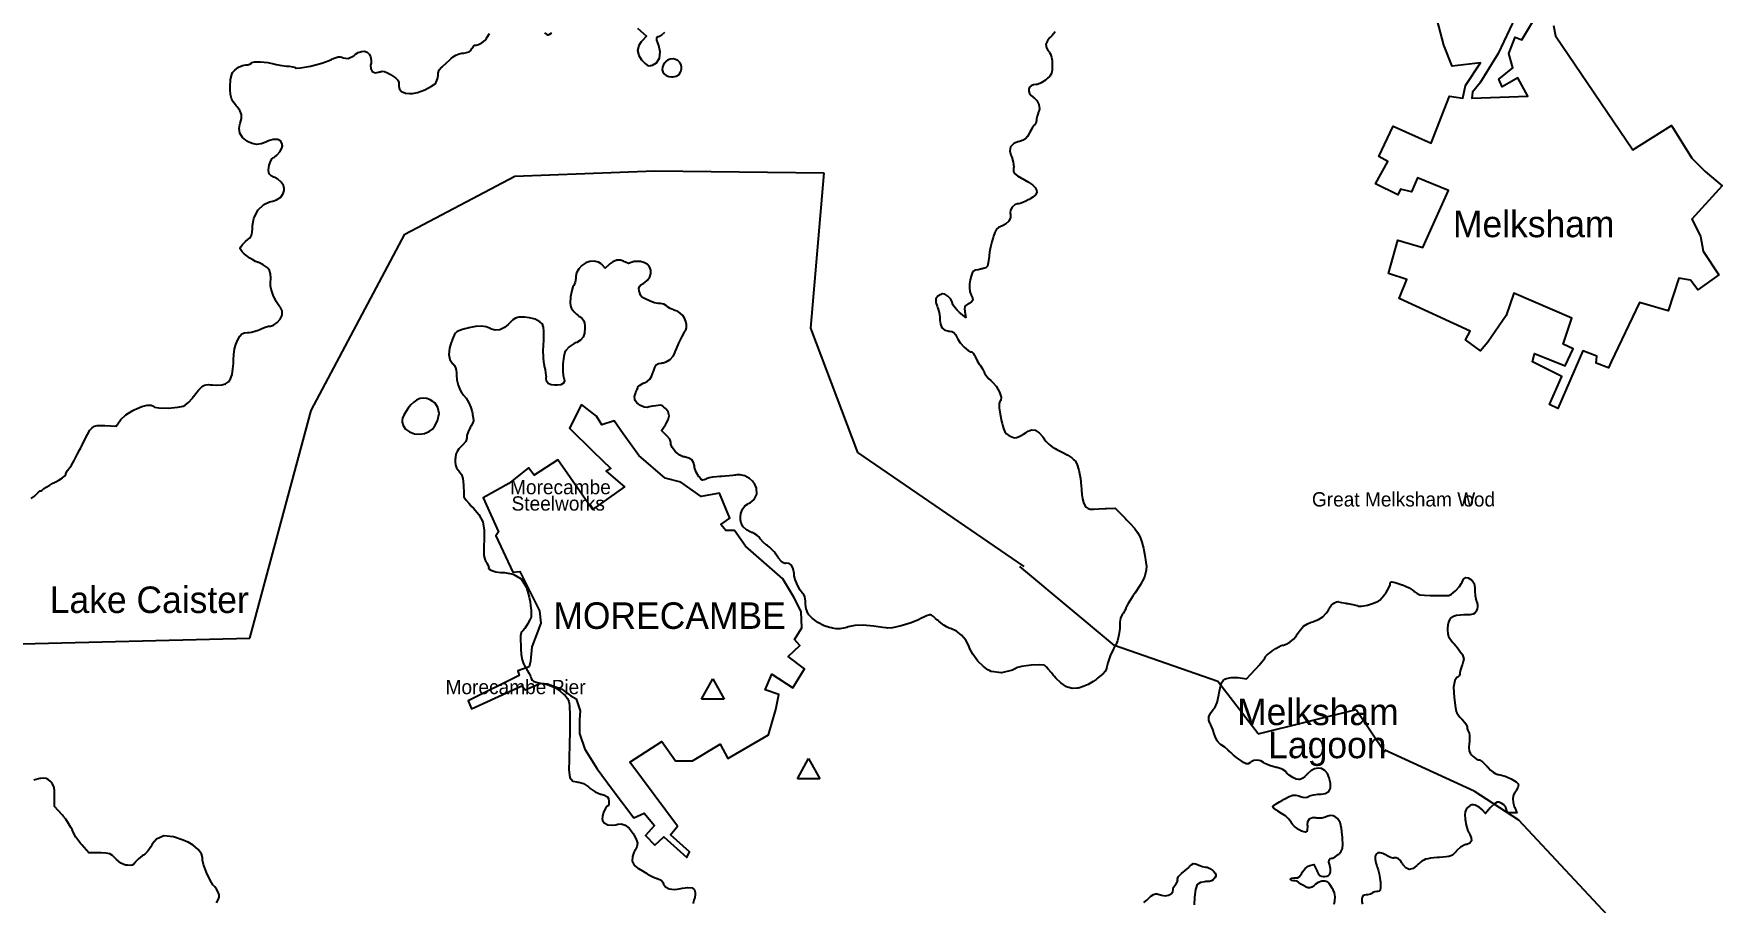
# Model space of a CAD drawing. Extents: x 0 to 24000, y 0 to 24000.
# Drawn here: x 10461 to 14841, y 16069 to 18321 of the extents above; entities that cross this region are included whole.
import ezdxf

# ---------------------------------------------------------------- set-up
doc = ezdxf.new("R2010")
doc.units = 0
for name, color, linetype in [('01B-LandmassTidal', 7, 'Continuous'), ('01C-WaterbodyNonTidal', 7, 'Continuous'), ('03B-BuiltUpGeneral', 7, 'Continuous'), ('06B-FeaturesSummit', 7, 'Continuous'), ('07-BoundaryRegional', 7, 'Continuous'), ('xx-NamesPlacesXXX', 7, 'Continuous'), ('xx-NamesWaterbodyXXXX', 7, 'Continuous')]:
    doc.layers.add(name, color=color, linetype=linetype)

msp = doc.modelspace()

# ---------------------------------------------------------------- linework, layer by layer
at = {"layer": '01B-LandmassTidal'}
for points in [[(10453.7, 17115.6), (10462.4, 17122.3), (10464, 17123.9), (10465.6, 17125.5), (10473.1, 17132.2), (10477.5, 17135.6), (10478.9, 17135.6), (10479.6, 17135.6), (10481.7, 17136.6), (10483.5, 17138.6), (10483.7, 17139.1), (10483.9, 17139.6), (10486.3, 17141.6), (10492.7, 17145.8), (10501.9, 17151), (10510.2, 17155.4), (10513, 17156.8), (10516.2, 17158.3), (10525.5, 17163.5), (10534.8, 17169.5), (10540.8, 17174.8), (10543.3, 17178.2), (10543.6, 17179.5), (10544, 17180.8), (10547.8, 17188.3), (10552.8, 17195.3), (10553.8, 17196.4), (10554.8, 17197.5), (10558.3, 17202.8), (10565.2, 17214.6), (10573.5, 17230), (10580.2, 17243), (10582.4, 17247.3), (10585, 17252.4), (10592.4, 17267.5), (10600.1, 17282.4), (10606.4, 17292.8), (10611.9, 17299.5), (10617.8, 17303.3), (10624.6, 17304.9), (10633.3, 17305.2), (10641.9, 17305), (10644.8, 17304.9), (10674.2, 17303.8), (10684.8, 17318.7), (10686.6, 17321.2), (10699.5, 17333), (10717.8, 17344.3), (10722.4, 17346.5), (10727, 17348.7), (10741, 17354.5), (10754.9, 17358.4), (10765, 17358.3), (10770.8, 17355.8), (10772.2, 17354.3), (10773.8, 17352.7), (10785.4, 17351), (10809, 17350.4), (10834, 17352.6), (10847.8, 17355.2), (10851.4, 17357.1), (10852.9, 17357.9), (10862.5, 17365.5), (10871.9, 17375.5), (10873.3, 17377.5), (10875.3, 17380.2), (10881.4, 17388.4), (10888.1, 17396.8), (10893.6, 17403), (10898.6, 17407.2), (10903.2, 17409.9), (10908.1, 17411.2), (10913.5, 17411.4), (10918.4, 17411), (10920, 17410.8), (10923.9, 17410.4), (10935.6, 17409.7), (10948.2, 17410.4), (10958.1, 17413.3), (10965.7, 17418.6), (10971.2, 17426.7), (10975, 17437.9), (10977.4, 17452.5), (10978.6, 17466.2), (10978.8, 17470.8), (10979, 17475.5), (10979.9, 17489.6), (10981.7, 17503.9), (10984.7, 17515.5), (10988, 17523.8), (10989.4, 17526.5), (10990.7, 17529.1), (10995, 17537.1), (11000.1, 17542.8), (11006.9, 17545.4), (11014.9, 17546.3), (11017.6, 17546.5), (11019.6, 17546.6), (11025.8, 17547.6), (11034.4, 17549.6), (11042.3, 17552.4), (11047.1, 17554.5), (11048.6, 17555.5), (11050.3, 17556.4), (11060.7, 17560.7), (11069.3, 17562.9), (11072.1, 17562.9), (11074.6, 17562.9), (11082.1, 17565.4), (11091.7, 17572.1), (11099.7, 17581.5), (11103.9, 17589.5), (11104.6, 17592.3), (11105.1, 17594.3), (11104.8, 17602.8), (11100.3, 17611.3), (11098.7, 17613.1), (11096.2, 17616.4), (11089.4, 17627.2), (11081.7, 17643.2), (11076.4, 17658.6), (11074.6, 17667.7), (11074.8, 17670.7), (11075.1, 17675), (11075.6, 17687.6), (11074.9, 17699.1), (11072.1, 17707.3), (11068.4, 17712.7), (11067, 17714.2), (11065.7, 17715.5), (11056, 17722.2), (11044.7, 17727.7), (11042.7, 17728.3), (11041, 17728.8), (11036.1, 17730.9), (11028.7, 17734.9), (11021, 17739.7), (11013.5, 17745.2), (11006.8, 17750.8), (11001.4, 17756.1), (10997.8, 17760.8), (10996.4, 17763.5), (10996.4, 17764.4), (10996.4, 17765.6), (10998, 17769.1), (11002.5, 17775.2), (11009.8, 17782.6), (11017, 17789), (11019.6, 17791.1), (11020.7, 17792), (11023.5, 17795.4), (11026, 17800.7), (11027.3, 17807.9), (11027.8, 17815.3), (11027.8, 17817.7), (11027.8, 17823.9), (11031.5, 17842.5), (11041.7, 17863.4), (11057.2, 17878.5), (11071.7, 17885.5), (11076.8, 17886.4), (11080.4, 17887), (11090.7, 17890.7), (11101.2, 17897.6), (11107.8, 17906.7), (11110.1, 17914.9), (11110.1, 17917.7), (11110.1, 17920.2), (11108.1, 17927.6), (11102.5, 17936.6), (11094.1, 17944), (11086.2, 17948.3), (11083.5, 17949.1), (11082.3, 17949.4), (11076.3, 17952.7), (11071.8, 17957.5), (11071.3, 17958.5), (11070.2, 17960.6), (11069.5, 17968.2), (11071.1, 17980.6), (11075.2, 17992.2), (11079.2, 17998.2), (11081.1, 17999.3), (11083.8, 18000.7), (11091, 18006.5), (11099, 18015.3), (11104.1, 18024.7), (11105.6, 18031), (11105.4, 18033), (11105.1, 18035.4), (11101.6, 18042.4), (11093.5, 18047), (11081.5, 18046.8), (11069.9, 18043.3), (11066.2, 18041.6), (11062.5, 18039.9), (11050.9, 18035.7), (11038.8, 18033.9), (11027.2, 18036.3), (11016.9, 18041.2), (11013.7, 18043.1), (11010.5, 18045), (11001.9, 18052.3), (10995, 18063.2), (10993, 18075.7), (10994.8, 18086.2), (10996, 18089.4), (10997.2, 18092.3), (10999.5, 18101.5), (10999.3, 18111.8), (10994.9, 18122.2), (10988.3, 18131.6), (10985.8, 18134.5), (10983.8, 18137), (10977.9, 18144.8), (10973.4, 18153.7), (10971.2, 18164.2), (10970.3, 18175.7), (10970.2, 18179.6), (10970.1, 18184.1), (10971.1, 18202.7), (10974.3, 18216.1), (10975.2, 18218), (10976.5, 18220.5), (10981.9, 18226.9), (10991.4, 18234.3), (11002.4, 18239.3), (11010.8, 18241.1), (11013.7, 18241.1), (11015.6, 18241.1), (11021.4, 18242.4), (11025.5, 18244.9), (11025.8, 18245.4), (11026.7, 18246.8), (11033.6, 18248.2), (11049, 18248.4), (11068, 18246.4), (11082.1, 18243.6), (11086.6, 18242.3), (11089.1, 18241.6), (11103.7, 18238.7), (11115.8, 18237.2), (11119.9, 18237.2), (11123, 18237.2), (11132.5, 18236), (11139.4, 18233.8), (11139.9, 18233.3), (11141.2, 18232), (11152.9, 18232.7), (11178.5, 18237.4), (11208.1, 18245.5), (11227.2, 18252), (11233.2, 18254.8), (11235.5, 18255.9), (11242.6, 18258.9), (11249.9, 18261.1), (11255.4, 18261.6), (11258.6, 18260.9), (11259.5, 18260.3), (11262.3, 18258.9), (11276.2, 18257.4), (11290.5, 18264.1), (11293.6, 18266.6), (11295.6, 18268.3), (11302.5, 18272.6), (11311, 18275.6), (11318.8, 18275.8), (11325.5, 18273.5), (11330.9, 18268.8), (11334.5, 18262), (11336, 18253.2), (11335.6, 18245.2), (11335.1, 18242.7), (11334.6, 18239.8), (11334.7, 18230.7), (11338.3, 18223.1), (11346, 18220.2), (11354.8, 18221.4), (11357.5, 18222.3), (11359.1, 18222.9), (11364.1, 18224), (11370.4, 18223.5), (11377.9, 18220.2), (11385.9, 18215.4), (11388.4, 18213.7), (11391.1, 18212), (11398.8, 18206.7), (11404.7, 18201.1), (11407.4, 18195.3), (11408.1, 18189.7), (11408.1, 18187.8), (11408.1, 18185.4), (11409.7, 18177.9), (11415, 18171.3), (11424.6, 18167.7), (11435.4, 18166.6), (11439, 18166.6), (11443.3, 18166.6), (11456.2, 18169.3), (11475.5, 18176), (11492.7, 18185), (11501.7, 18191.6), (11503.7, 18194.5), (11504.6, 18195.8), (11508.2, 18204.7), (11510, 18213.5), (11510, 18216.4), (11510, 18219.2), (11512.3, 18227.7), (11518.3, 18234.8), (11520.2, 18236), (11521.5, 18237), (11530.7, 18244.8), (11540.4, 18254), (11542.1, 18255.6), (11543.7, 18257.3), (11548.9, 18261.9), (11555.9, 18266.2), (11563.8, 18269.1), (11571, 18270.6), (11573.5, 18270.9), (11575.9, 18271.2), (11583.2, 18272.6), (11589.8, 18274.9), (11594.2, 18278.2), (11596.5, 18281.5), (11597, 18282.7), (11597.6, 18284), (11601.6, 18289.3), (11605.2, 18292.1), (11606.4, 18292.1), (11608.5, 18292.1), (11614.8, 18293.7), (11623.2, 18297.9), (11630.6, 18304), (11634.8, 18309.3), (11635.8, 18311.3), (11636.6, 18312.7), (11642.9, 18322)], [(13111, 18326.5), (13102.8, 18316.5), (13099.7, 18313.6), (13097.1, 18311.3), (13090.4, 18303.4), (13086.5, 18294.2), (13088, 18285), (13092.7, 18276.9), (13094.6, 18274.5), (13095.7, 18273), (13098.7, 18268), (13101.3, 18260.7), (13102.8, 18251.7), (13103.2, 18242.9), (13103.2, 18239.9), (13103.2, 18236.6), (13102.8, 18226.6), (13101, 18218), (13096.4, 18211.3), (13090.1, 18205.4), (13087.9, 18203.5), (13085.6, 18201.4), (13074.1, 18193.7), (13065, 18190.1), (13062, 18190.1), (13060, 18190.1), (13054.1, 18189.2), (13048.1, 18186.6), (13044, 18182.6), (13041.9, 18177.6), (13041.9, 18172.2), (13044, 18166.5), (13048.3, 18161), (13053.2, 18157.1), (13055, 18156.1), (13057.3, 18154.6), (13063.2, 18148.3), (13068.2, 18138), (13069.5, 18126.8), (13068, 18118.8), (13066.7, 18116.5), (13066.1, 18115.3), (13063.7, 18107.8), (13062.4, 18101.1), (13062.4, 18098.8), (13062.4, 18096.8), (13060.8, 18090.6), (13057.7, 18085.3), (13056.9, 18084.7), (13056.2, 18084), (13050.7, 18076.5), (13044.7, 18065.8), (13043.6, 18063.5), (13042.6, 18061.3), (13038.9, 18054.8), (13034, 18049.1), (13027.5, 18045.2), (13020.2, 18042.7), (13017.7, 18042), (13014, 18041), (13003.1, 18036.3), (12995, 18028.2), (12993.2, 18017.3), (12995.8, 18006.5), (12997.3, 18003.2), (12998.2, 18001.1), (13001.5, 17988.3), (13002.9, 17975.5), (13002.8, 17973.4), (13002.6, 17971.2), (13002.6, 17964.5), (13005.2, 17958.5), (13012.6, 17952.7), (13023.4, 17946.7), (13027.1, 17944.8), (13030.7, 17942.8), (13041.2, 17936.6), (13051.8, 17929.2), (13058.8, 17922.3), (13062.5, 17915.9), (13062.6, 17909.7), (13059.3, 17903.7), (13052.8, 17897.6), (13045.4, 17892.8), (13042.8, 17891.4), (13040.8, 17890.2), (13034.5, 17887.1), (13026.6, 17883.6), (13019.9, 17881.3), (13016.5, 17880.5), (13015.4, 17880.5), (13013.1, 17880.5), (13006.4, 17878.1), (12999.1, 17872), (12994.6, 17863.8), (12993.7, 17857), (12994.2, 17855), (12994.8, 17852.6), (12994.3, 17844.9), (12990, 17835.5), (12982.1, 17827.4), (12973.9, 17823), (12971.1, 17822.1), (12969.2, 17821.5), (12963.6, 17818.9), (12958.4, 17814.2), (12954.1, 17806.1), (12950.6, 17796.3), (12949.5, 17793), (12948.6, 17790.2), (12946.3, 17781.5), (12943.2, 17768.2), (12940.6, 17754.6), (12939.2, 17745.5), (12938.9, 17742.5), (12938.5, 17738.6), (12937.1, 17727.2), (12934.8, 17718.8), (12930.3, 17714.6), (12924.1, 17712.5), (12922.1, 17711.9), (12920.1, 17711.4), (12910.6, 17709.2), (12905.1, 17708), (12903.3, 17708), (12902.2, 17708), (12899.1, 17706), (12895.4, 17700.5), (12892.4, 17692.5), (12890.1, 17682.8), (12888.7, 17672.4), (12888.4, 17662.2), (12889.4, 17652.9), (12891, 17647.3), (12891.9, 17645.6), (12893, 17643.4), (12896.2, 17636.3), (12897, 17630.3), (12893.7, 17625.8), (12887.6, 17621.8), (12885.6, 17620.5), (12883.9, 17619.6), (12879.1, 17616.5), (12875.8, 17612.7), (12874.9, 17607.6), (12875.8, 17601.7), (12876.2, 17599.8), (12878.6, 17585.7), (12862.5, 17598.6), (12860.7, 17600), (12856, 17604.7), (12850.4, 17611.2), (12846.3, 17617.5), (12844.4, 17621.5), (12844.1, 17622.9), (12843.6, 17625.5), (12839.8, 17632.7), (12832.5, 17640.8), (12824, 17645.9), (12817.9, 17647), (12816.2, 17646.4), (12813.5, 17645.4), (12805.8, 17641), (12800.6, 17633.7), (12800.7, 17624), (12804.1, 17614.5), (12805.7, 17611.5), (12806.4, 17610), (12809.7, 17598.2), (12811.5, 17586.1), (12811.5, 17582.1), (12811.5, 17578.6), (12812.7, 17568.1), (12816.7, 17558.6), (12823.9, 17552.9), (12832.2, 17550.7), (12835, 17550.4), (12836.9, 17550.2), (12842.4, 17549.1), (12847.7, 17546.4), (12852.1, 17541.1), (12855.6, 17534.6), (12856.6, 17532.3), (12858.1, 17529), (12864.3, 17519.6), (12874.2, 17508.1), (12884.5, 17499.7), (12890.9, 17496.4), (12893.1, 17496.3), (12894.2, 17496.3), (12897.7, 17493.2), (12901.5, 17487.2), (12902.1, 17485.7), (12902.7, 17484.1), (12907.6, 17474.5), (12913.8, 17464.6), (12915, 17463), (12916.3, 17461.4), (12922.2, 17452.2), (12926.4, 17443.7), (12926.8, 17442.6), (12927.2, 17441.4), (12929.1, 17438.2), (12933.3, 17432.7), (12938.7, 17426.7), (12943.3, 17422.4), (12944.8, 17421), (12948.2, 17418), (12957.3, 17407.3), (12966.3, 17392.1), (12970.4, 17378.4), (12969.7, 17370.5), (12968.3, 17368.9), (12967.3, 17367.6), (12965.7, 17362.4), (12965.6, 17351.5), (12968, 17334.6), (12971.7, 17316.2), (12973, 17310.1), (12973.7, 17306.9), (12976.1, 17297.4), (12979.6, 17289.2), (12984.7, 17283.7), (12990.6, 17279.8), (12992.6, 17278.7), (12993.9, 17278), (12997.8, 17276), (13002.2, 17274.3), (13006.3, 17273.6), (13010.5, 17274), (13015.3, 17275.6), (13021, 17278.5), (13028.4, 17283), (13035.4, 17287.4), (13037.7, 17288.9), (13040.4, 17290.6), (13049.1, 17294.2), (13059.1, 17293.6), (13069.2, 17286.6), (13078.2, 17276.2), (13080.9, 17272.4), (13082.3, 17270.2), (13087.5, 17264.1), (13095.2, 17256.4), (13103.1, 17250), (13108.7, 17246.4), (13110.6, 17245.4), (13115.2, 17243.1), (13128.9, 17236.1), (13143.2, 17228.1), (13153.5, 17221.5), (13158.5, 17217.5), (13160, 17216), (13162.1, 17214), (13166.5, 17206), (13171.9, 17189.9), (13175.9, 17168.1), (13178.1, 17147.9), (13178.5, 17141.1), (13178.7, 17137.5), (13179.8, 17126.6), (13181.7, 17114.7), (13184.1, 17105.3), (13187.2, 17098.2), (13191.1, 17093.1), (13195.9, 17089.8), (13201.7, 17088.3), (13206.9, 17088.1), (13208.6, 17088.2), (13210.4, 17088.4), (13224.2, 17089.3), (13240.5, 17090), (13243.5, 17090.1), (13265.9, 17090.5), (13291.8, 17065), (13295.2, 17061.7), (13305.3, 17051.2), (13316, 17039.2), (13324.3, 17027.8), (13330.7, 17016.1), (13335.7, 17003), (13339.8, 16987.5), (13343.4, 16968.5), (13346.2, 16951), (13347, 16945.1), (13347.6, 16941.3), (13347.1, 16929.7), (13342, 16912.3), (13331.1, 16891.3), (13318.3, 16871.5), (13313.7, 16865.1), (13311.7, 16862.3), (13306, 16853.6), (13299.6, 16843.5), (13295.3, 16835.8), (13293.7, 16832.8), (13293.7, 16831.8), (13293.7, 16830.2), (13291.4, 16825.3), (13286.7, 16818), (13285.5, 16816.5), (13284.2, 16814.9), (13279.8, 16805.7), (13278.2, 16795.4), (13278.4, 16793.4), (13278.7, 16789.6), (13278.1, 16778.4), (13275.8, 16762.1), (13271.9, 16747.2), (13268.7, 16738.6), (13267.1, 16736.1), (13265.2, 16733.3), (13260.7, 16724.1), (13253.7, 16707.5), (13247.6, 16690.2), (13244.6, 16679.7), (13243.9, 16676.2), (13243.6, 16674.7), (13239.9, 16666.9), (13234.2, 16660.5), (13232.9, 16659.7), (13231.8, 16658.9), (13225.3, 16654), (13219.6, 16649.4), (13218.8, 16648.7), (13216.7, 16646.6), (13209.1, 16641.2), (13196.5, 16633.9), (13183, 16628), (13173.7, 16625), (13170.6, 16624.4), (13166.7, 16623.7), (13154.4, 16623.5), (13139.7, 16627.7), (13124.9, 16637.9), (13112.4, 16650.2), (13108.7, 16654.6), (13106.6, 16657), (13100.4, 16664.3), (13093, 16672.7), (13087.2, 16679), (13084.6, 16681.6), (13084, 16682), (13082, 16683.6), (13070.7, 16684.7), (13047.9, 16683.7), (13023.5, 16679.9), (13009.6, 16676.4), (13005.6, 16674.2), (12999.8, 16671), (12971.1, 16663.6), (12944.7, 16667.1), (12940.1, 16669.5), (12935.9, 16671.6), (12924.4, 16680), (12909.7, 16694.5), (12897.1, 16711.9), (12889.5, 16726.1), (12887.6, 16731), (12885.8, 16735.5), (12878.9, 16748.2), (12867.8, 16761.8), (12854.2, 16772), (12842, 16777.9), (12837.8, 16779.2), (12835.8, 16779.9), (12830.2, 16782.6), (12821.9, 16787.5), (12813.7, 16793.2), (12808.4, 16797.6), (12806.8, 16799.3), (12805.3, 16800.8), (12800.5, 16805), (12794.5, 16809.8), (12789.4, 16813), (12786.9, 16814.1), (12786, 16814.1), (12785.1, 16814.1), (12782.4, 16813.4), (12776.5, 16811.4), (12769.4, 16808.3), (12763.6, 16805.7), (12761.7, 16804.7), (12755.7, 16801.7), (12736.7, 16793.7), (12711.2, 16785.5), (12688.6, 16780.8), (12676, 16779.7), (12671.9, 16780.4), (12663.8, 16781.8), (12639.1, 16785.2), (12612.2, 16787.2), (12590.6, 16786.4), (12577.4, 16784.1), (12573.2, 16782.8), (12570.3, 16781.8), (12561.5, 16779.4), (12552, 16777.9), (12542.4, 16778.3), (12533.1, 16779.8), (12530.1, 16780.4), (12525.3, 16781.4), (12511.6, 16786), (12494.6, 16794.6), (12480.1, 16805.3), (12471.8, 16814), (12469.7, 16817.3), (12468.6, 16818.8), (12464.5, 16830), (12462.6, 16841.9), (12462.6, 16845.9), (12462.6, 16849.6), (12460.9, 16860.8), (12457.3, 16868.5), (12456.4, 16869.4), (12454.2, 16871.2), (12449, 16878.3), (12441.7, 16891.5), (12435.9, 16905.9), (12433.4, 16915), (12433.2, 16918), (12433, 16921.9), (12431.1, 16933.5), (12426.9, 16943.2), (12420.1, 16947.8), (12412.5, 16948.3), (12410.1, 16947.8), (12409.1, 16947.6), (12405.5, 16948.8), (12399.7, 16953.3), (12393, 16960.9), (12387.4, 16968.7), (12385.8, 16971.3), (12384.8, 16973), (12381.4, 16977.5), (12375.7, 16983.8), (12369.6, 16989.5), (12365.3, 16992.8), (12363.8, 16993.7), (12361.9, 16994.9), (12352.8, 17002.6), (12345.8, 17010.4), (12345, 17011.7), (12344.4, 17013), (12341.7, 17016.3), (12336.4, 17020.9), (12329.9, 17025), (12324.5, 17027.5), (12322.6, 17028.2), (12319.3, 17029.5), (12309.6, 17034.6), (12300.7, 17042.3), (12295.6, 17051.9), (12294.1, 17060.9), (12294.1, 17063.9), (12294.1, 17067.3), (12295.3, 17077.4), (12299.2, 17088.3), (12305.8, 17096.6), (12312.7, 17101.5), (12315.2, 17102.7), (12319.1, 17104.6), (12329.2, 17113.4), (12336.1, 17127.4), (12335.6, 17143), (12330.1, 17155.1), (12327.4, 17158.3), (12325.1, 17161.1), (12317.2, 17168.2), (12305.7, 17174.6), (12293.7, 17177.5), (12284.4, 17177.4), (12281.5, 17176.8), (12279.8, 17176.4), (12274.5, 17175.6), (12264.9, 17174.6), (12254.1, 17173.8), (12245.8, 17173.3), (12243.1, 17173.2), (12240.4, 17173.2), (12232.2, 17172.5), (12221.7, 17171.2), (12212.6, 17169.2), (12207.7, 17167.7), (12206.2, 17167), (12204.7, 17166.1), (12199.8, 17164), (12195.3, 17163.7), (12191.3, 17166.4), (12187.4, 17170.9), (12186.2, 17172.5), (12184.9, 17174), (12179.1, 17184.6), (12175.2, 17196.3), (12174.9, 17198.3), (12174.4, 17201.1), (12172.2, 17209.1), (12167.7, 17216.3), (12160.2, 17220.9), (12151.8, 17223.3), (12149, 17223.8), (12145.8, 17224.4), (12136.5, 17228.5), (12125.1, 17237.4), (12116.9, 17248.4), (12113.7, 17256.7), (12113.7, 17259.5), (12113.7, 17262), (12110.4, 17269.6), (12103.1, 17278.9), (12101.2, 17280.6), (12089, 17292), (12099.2, 17307.3), (12101.3, 17310.3), (12106.7, 17320.1), (12109.2, 17330.8), (12106.7, 17340.4), (12101.4, 17347.7), (12099.2, 17349.7), (12098.3, 17350.5), (12095.5, 17353), (12092.4, 17355.4), (12089.2, 17357), (12085.5, 17357.7), (12080.7, 17357.6), (12074.3, 17356.7), (12065.8, 17355.1), (12057.3, 17353.4), (12054.5, 17352.8), (12052.2, 17352.3), (12044.6, 17353), (12034.3, 17357), (12025.5, 17363.8), (12020.8, 17370), (12020, 17372.4), (12019.6, 17373.5), (12019.3, 17380.6), (12021.6, 17388.5), (12022.4, 17390), (12023, 17391.4), (12025.9, 17398.4), (12027.5, 17402.7), (12027.5, 17404.1), (12027.5, 17405.4), (12032.4, 17409.3), (12042, 17414.8), (12044.3, 17415.9), (12046.5, 17417), (12052.9, 17420.6), (12058.7, 17425.7), (12063.1, 17432.4), (12066.2, 17439.7), (12067.1, 17442.2), (12068.2, 17445.5), (12071.6, 17455.4), (12075.6, 17462.4), (12081.3, 17465.7), (12088.5, 17467.2), (12091, 17467.6), (12093.7, 17468), (12101.7, 17470.8), (12111.4, 17476.8), (12119.2, 17484.8), (12123.1, 17491.5), (12123.9, 17493.9), (12124.5, 17496), (12127.7, 17503.8), (12134.5, 17518.8), (12142.8, 17535.8), (12148.8, 17547.4), (12150.9, 17551.2), (12151.9, 17552.9), (12153.7, 17558.9), (12154.2, 17567.1), (12152.6, 17575.4), (12149.2, 17583.4), (12144.3, 17590.7), (12137.9, 17596.9), (12130.4, 17601.6), (12124.1, 17604), (12121.9, 17604.5), (12120.3, 17604.9), (12111.5, 17608.5), (12104.4, 17613.3), (12103.5, 17614.3), (12102.5, 17615.4), (12095.2, 17619.6), (12086.7, 17621.7), (12083.9, 17621.7), (12080.7, 17621.7), (12071.1, 17623.8), (12059.9, 17627.5), (12058, 17628.4), (12056.3, 17629.3), (12047.1, 17633.6), (12040, 17637), (12039.2, 17637.4), (12038.4, 17637.8), (12034.6, 17643.2), (12031.7, 17651.6), (12031.4, 17653.5), (12031.1, 17655.3), (12030.6, 17660.9), (12031.8, 17666), (12035.7, 17670.1), (12041.3, 17673.6), (12043.2, 17674.7), (12045.7, 17676.2), (12052.6, 17682), (12058.7, 17690.5), (12061.6, 17699.6), (12061.4, 17708.4), (12058.2, 17716.6), (12052.1, 17723.5), (12043.3, 17728.3), (12034.7, 17730.5), (12031.8, 17730.7), (12029.5, 17730.9), (12018.6, 17730.3), (12010.6, 17728.1), (12009.8, 17727.6), (12008.9, 17726.8), (12003.5, 17725.8), (11995.5, 17728.7), (11993.4, 17729.9), (11991, 17731.3), (11983.2, 17733.9), (11973.1, 17734), (11963.1, 17730.2), (11955.3, 17724.7), (11953, 17722.5), (11943.2, 17713.1), (11934.5, 17722.5), (11932.7, 17724.5), (11925.4, 17729), (11914.8, 17731.6), (11903.6, 17730.8), (11892.6, 17727), (11882.5, 17720.5), (11874.3, 17711.8), (11868.8, 17701.2), (11866.7, 17692.2), (11866.7, 17689.1), (11866.7, 17686.3), (11865.2, 17677.5), (11862, 17668.8), (11861.2, 17667.6), (11859.5, 17664.8), (11856.2, 17655.1), (11853.1, 17639), (11852.5, 17622.9), (11853.7, 17613.2), (11855, 17610.4), (11855.5, 17609.1), (11857.9, 17605.6), (11862.6, 17599.9), (11868.3, 17594.2), (11873, 17590.3), (11874.6, 17589.2), (11876.7, 17587.7), (11883, 17582.8), (11887.7, 17577.2), (11889.8, 17570.8), (11890.2, 17564), (11890.2, 17561.8), (11890.2, 17557.6), (11889.4, 17545.1), (11886, 17534.1), (11878.7, 17526.3), (11869.2, 17520.9), (11865.9, 17519.4), (11862.8, 17517.9), (11849.9, 17509.6), (11841.4, 17500.2), (11840.5, 17498.2), (11838.8, 17495.1), (11836.1, 17484.4), (11833.5, 17465.2), (11832.9, 17445.9), (11833.8, 17434.9), (11835, 17431.6), (11835.8, 17429.1), (11837.3, 17421.4), (11835.2, 17414.8), (11828.2, 17411.2), (11818.9, 17410), (11815.8, 17410), (11812.5, 17410), (11803, 17411), (11795, 17414.3), (11790.9, 17420.3), (11790.1, 17427.3), (11790.3, 17429.6), (11790.4, 17430.9), (11790.2, 17434.8), (11789.3, 17442), (11787.8, 17450.2), (11786.5, 17456.2), (11786, 17458.2), (11785.2, 17460.9), (11783.8, 17469.2), (11782.7, 17482.5), (11782.5, 17498.6), (11783, 17512.7), (11783.2, 17517.4), (11783.5, 17522.1), (11784, 17536), (11783.8, 17550), (11782.8, 17560.1), (11781.6, 17565), (11780.9, 17566.4), (11779.5, 17568.8), (11773.5, 17574.5), (11761.8, 17580.8), (11746.8, 17585), (11733.9, 17586.4), (11729.5, 17586.4), (11726.8, 17586.4), (11718.6, 17586), (11710.6, 17583.9), (11703.4, 17579.1), (11696.7, 17572.9), (11694.6, 17570.8), (11691.7, 17567.7), (11681.8, 17559.6), (11669.5, 17553.5), (11657.4, 17552.6), (11648, 17555.2), (11645.2, 17556.6), (11642.7, 17558), (11634.2, 17560.9), (11621.6, 17562.7), (11607, 17561.8), (11593.9, 17559.6), (11589.6, 17558.6), (11586.8, 17557.9), (11578.6, 17555.9), (11570, 17553.5), (11563.4, 17551), (11558.5, 17548), (11554.6, 17544.4), (11551.5, 17539.6), (11548.7, 17533.5), (11546.4, 17527.6), (11545.7, 17525.7), (11543.8, 17520.8), (11539.4, 17505.6), (11537.6, 17489.4), (11540.2, 17476.7), (11545.1, 17468.6), (11547.2, 17466.5), (11548.5, 17465.2), (11551.9, 17461), (11554.9, 17455.3), (11556.6, 17448.6), (11557, 17442.3), (11557, 17440.2), (11557, 17436.2), (11558.1, 17424.2), (11561.3, 17409.8), (11566.4, 17397.2), (11571.5, 17389.2), (11573.5, 17386.9), (11575.8, 17384.3), (11582.4, 17375.8), (11589.1, 17364.5), (11594.3, 17351.8), (11597.6, 17340.5), (11598.6, 17336.7), (11599.2, 17333.8), (11600.9, 17324.9), (11601.2, 17317), (11599, 17310.3), (11595.3, 17304.2), (11593.9, 17302.2), (11592.6, 17300.3), (11587.2, 17288.7), (11584.5, 17279.1), (11584.5, 17276), (11584.5, 17272.9), (11581.4, 17263.8), (11573, 17253.9), (11570.4, 17251.6), (11568.5, 17250.1), (11563.3, 17244.8), (11558.6, 17238.3), (11555.9, 17230.7), (11554.5, 17223.5), (11554.3, 17221.1), (11554, 17218.5), (11553.5, 17210.7), (11554.4, 17202.9), (11557.5, 17195.9), (11561.8, 17189.7), (11563.3, 17187.8), (11565.1, 17185.5), (11569.9, 17178.3), (11573.5, 17168.1), (11575.3, 17151.1), (11576.3, 17128.6), (11576.6, 17121.1), (11576.6, 17120.2), (11578.2, 17117.6), (11582.5, 17111.6), (11588.9, 17104), (11594.6, 17097.7), (11596.6, 17095.6), (11601.4, 17090.7), (11615, 17074.8), (11625.3, 17055.9), (11629.4, 17034), (11629.3, 17011.4), (11628.8, 17003.9), (11628.5, 16998.4), (11627.8, 16981.7), (11628.2, 16967.8), (11630.5, 16958.5), (11633.8, 16951.9), (11635, 16949.8), (11635.9, 16948.5), (11638.3, 16944.3), (11640.4, 16939.8), (11641.2, 16936.8), (11640.7, 16935.7), (11640.5, 16935.7), (11640.5, 16935.7), (11641.2, 16933.8), (11645.8, 16930.6), (11647.2, 16929.8), (11648.6, 16929), (11659.3, 16925.8), (11672.2, 16924), (11674.6, 16923.9), (11682, 16923.8), (11704.2, 16920), (11725, 16907.7), (11739, 16885.5), (11746.2, 16860.4), (11747.5, 16851.8), (11748.1, 16848.6), (11749.4, 16838.8), (11750.8, 16826.8), (11751.4, 16817.1), (11751.3, 16812.3), (11751.1, 16811), (11750.7, 16808.6), (11747.9, 16801.5), (11741.8, 16789.8), (11734.5, 16778.8), (11729.5, 16772.7), (11727.6, 16771), (11726.7, 16770.3), (11725, 16767.2), (11723.5, 16760.1), (11723.3, 16748.4), (11723.8, 16735.1), (11724, 16730.6), (11724.3, 16725.8), (11725.4, 16711.4), (11727.6, 16697.9), (11731.2, 16687.4), (11735.4, 16679.5), (11737, 16676.9), (11738.1, 16675.1), (11741.6, 16669.4), (11745.8, 16661.9), (11748.9, 16655.4), (11750.4, 16651.8), (11750.7, 16650.7), (11751.1, 16649.3), (11753.2, 16645.1), (11758, 16641.4), (11767.1, 16638.7), (11778.6, 16636.4), (11782.5, 16635.8), (11786.3, 16635.1), (11797.8, 16631.8), (11812.3, 16625.4), (11825.9, 16616.6), (11835.3, 16608.6), (11838.1, 16605.6), (11839.1, 16604.5), (11842.2, 16601.3), (11845.2, 16597.6), (11847.4, 16593.9), (11849, 16589.8), (11850, 16584.8), (11850.6, 16578.4), (11850.8, 16570), (11851, 16562), (11851, 16559.3), (11851, 16555.8), (11851.1, 16545.2), (11851.2, 16531.7), (11851.4, 16520.2), (11851.4, 16514.2), (11851.4, 16512.3), (11851.4, 16510), (11851.3, 16502.9), (11850.9, 16487.5), (11850.3, 16468.2), (11849.7, 16452.5), (11849.5, 16447.2), (11849.2, 16438.4), (11849, 16412), (11851.6, 16392.1), (11858.8, 16383.1), (11868.9, 16380.7), (11872.2, 16380.5), (11874.6, 16380.3), (11886.9, 16376.5), (11899.6, 16368.1), (11902.4, 16365.7), (11904.2, 16364.2), (11909.7, 16360.2), (11917.5, 16355.2), (11924.8, 16351.4), (11929.4, 16349.6), (11931, 16349.2), (11932.7, 16348.9), (11941.1, 16346.4), (11947.6, 16343.4), (11948.3, 16342.9), (11949.4, 16342), (11951.5, 16337.6), (11952.8, 16330.1), (11952.2, 16322.9), (11950.5, 16318.9), (11949.4, 16318.2), (11947.7, 16317.2), (11943.8, 16312.1), (11938.9, 16302.2), (11935.8, 16291.3), (11935.2, 16284.6), (11935.7, 16282.5), (11936.3, 16280.5), (11940.8, 16274.9), (11949.9, 16270), (11961.4, 16268.5), (11970.6, 16269.7), (11973.3, 16270.8), (11975.9, 16271.7), (11984.4, 16272.5), (11995, 16269.1), (12005.3, 16260.6), (12013.4, 16250.5), (12015.7, 16246.9), (12017.8, 16243.5), (12023.5, 16232.8), (12026.6, 16222.3), (12025.1, 16212.7), (12020.9, 16203.8), (12019.2, 16201), (12017.4, 16197.9), (12013.8, 16187.8), (12013.5, 16175.6), (12018.2, 16165.3), (12025.1, 16158.9), (12027.9, 16157.5), (12029.3, 16156.6), (12039.7, 16150.4), (12051, 16143.5), (12052.9, 16142.2), (12054.9, 16140.8), (12066.3, 16134.5), (12077.2, 16130.3), (12078.8, 16130), (12080.6, 16129.6), (12088.3, 16125.7), (12093.3, 16120), (12093.7, 16118.7), (12094.7, 16116.1), (12099.8, 16109.2), (12109.4, 16103.7), (12122.5, 16102), (12135.1, 16103.3), (12139.2, 16104.2), (12143.6, 16105.1), (12157.1, 16107.1), (12168.5, 16106.3), (12174.6, 16101.3), (12176.4, 16094), (12176.4, 16091.6), (12176.4, 16089), (12175.4, 16081.1), (12173.4, 16074.4), (12172.9, 16073.6), (12171.9, 16072), (12171.2, 16065.7)], [(11785.9, 18323.4), (11791.5, 18319.8), (11794.5, 18318.6), (11795.4, 18318.7), (11797.8, 18319.2), (11804.4, 18323.6)], [(12027.1, 18336), (12050.2, 18315.2), (12038.8, 18303.4), (12036.2, 18300.8), (12030.1, 18291.1), (12027.3, 18278.2), (12030.7, 18264.8), (12037.3, 18254.1), (12040, 18250.9), (12041.5, 18249.1), (12046.5, 18243.9), (12051.8, 18239.9), (12056.8, 18238.5), (12061, 18238.8), (12062.3, 18239.2), (12066, 18240), (12076.1, 18245.8), (12083.9, 18257.9), (12085.3, 18274.6), (12082.2, 18290.5), (12080.4, 18295.6), (12079.6, 18297.8), (12077.5, 18304.5), (12076.7, 18309.7), (12078, 18312.6), (12080.6, 18314.1), (12081.6, 18314.4), (12083.7, 18315.2), (12089.8, 18318.8), (12098.2, 18325.8)], [(10934.5, 16067.2), (10939.1, 16074.7), (10941.3, 16081.6), (10941.3, 16088.4), (10939.1, 16095.2), (10934.7, 16102.6), (10929.9, 16108.8), (10928.2, 16110.8), (10925.2, 16114.3), (10918.1, 16126.1), (10908.5, 16146.2), (10901.2, 16166.3), (10898.4, 16177.9), (10898.4, 16181.8), (10898.4, 16184.9), (10895.6, 16194.1), (10887.2, 16205.9), (10873.9, 16216.9), (10860.7, 16224.5), (10856.1, 16226.5), (10848, 16230.1), (10822.8, 16238.7), (10797.7, 16240.8), (10779, 16232.7), (10767.7, 16219.1), (10765.1, 16214), (10764.2, 16212.2), (10760.8, 16207.2), (10755.4, 16200.6), (10749.4, 16194.7), (10745.1, 16191.3), (10743.6, 16190.4), (10741.8, 16189.4), (10732.4, 16181.8), (10724.8, 16173.8), (10724, 16172.4), (10723.1, 16171.1), (10720, 16167.2), (10715.8, 16164.6), (10710.2, 16163.9), (10703.7, 16164.6), (10701.6, 16164.9), (10698.7, 16165.4), (10686.2, 16170.3), (10674.9, 16179.5), (10672.6, 16182.2), (10670.7, 16184.3), (10664.8, 16190.4), (10657.8, 16194.7), (10647.8, 16196.4), (10635.5, 16196.7), (10631.4, 16196.7), (10603.2, 16196.7), (10584.8, 16217.8), (10582.8, 16220.2), (10577.1, 16227.4), (10570, 16237.7), (10564.3, 16247.3), (10561.5, 16253.1), (10560.9, 16255.1), (10560.1, 16257.2), (10557.1, 16263.1), (10551, 16273.1), (10543.4, 16284), (10537.2, 16291.8), (10535, 16294.3), (10514.2, 16317.4), (10514.2, 16344.5), (10514.2, 16348.2), (10513.9, 16359.1), (10512.5, 16368.7), (10509.4, 16375.5), (10505.5, 16380.3), (10504, 16381.7), (10502.7, 16383.1), (10498.2, 16386.9), (10492.7, 16389.6), (10486, 16390.4), (10478.9, 16389.9), (10476.6, 16389.6), (10472.5, 16389.1), (10460.4, 16385.8)]]:
    msp.add_lwpolyline(points, dxfattribs=at)
for points in [[(12098.8, 18247.8), (12097.4, 18246.3), (12094, 18241.2), (12091.4, 18234.6), (12091.1, 18228.2), (12092.7, 18222.3), (12096.2, 18217.2), (12101.5, 18213.3), (12108.4, 18210.7), (12114.7, 18209.8), (12116.8, 18209.8), (12119.4, 18209.8), (12126.9, 18211.4), (12134.6, 18216), (12139.4, 18223.3), (12141.2, 18230.5), (12141.2, 18232.9), (12141.2, 18234.8), (12140, 18240.6), (12136.7, 18247), (12131.9, 18251.9), (12125.9, 18255), (12119.1, 18256.4), (12112, 18255.7), (12105.1, 18252.9), (12100.2, 18249.3)], [(11460.6, 17374.4), (11458.8, 17373.8), (11453.9, 17371.2), (11446.6, 17365.7), (11439.2, 17358.5), (11432.1, 17350.2), (11425.7, 17341.2), (11420.6, 17332.4), (11417.2, 17324.1), (11415.9, 17318.9), (11415.9, 17317.1), (11415.9, 17314.2), (11418.5, 17305.3), (11425.3, 17295.7), (11435.5, 17288.5), (11447.9, 17284.1), (11461.2, 17282.5), (11474.6, 17284.2), (11486.8, 17289.4), (11494.7, 17295.7), (11496.7, 17298.3), (11500, 17302.7), (11507.8, 17317.7), (11511.9, 17336.1), (11508.8, 17352.4), (11501.7, 17362.9), (11498.6, 17365.3), (11496.3, 17367.2), (11489, 17372), (11480, 17375.6), (11470.9, 17376.3), (11463.1, 17375.1)]]:
    msp.add_lwpolyline(points, close=True, dxfattribs=at)
at = {"layer": '01C-WaterbodyNonTidal'}
for points in [[(13834.1, 16063.7), (13836.6, 16072.8), (13837, 16082.8), (13835, 16093.2), (13831.9, 16101), (13830.4, 16103.4), (13829.1, 16105.5), (13822.8, 16114.7), (13818, 16120.6), (13817.5, 16121), (13816, 16122.1), (13810.4, 16123.9), (13802.1, 16123.5), (13793.2, 16120.2), (13786.2, 16115.8), (13784.1, 16114), (13782.3, 16112.5), (13776.9, 16108.3), (13771.6, 16106), (13766.2, 16106.6), (13760.2, 16109.1), (13758.3, 16110.1), (13756.4, 16111), (13748.1, 16115.7), (13742.9, 16119.8), (13742.6, 16120.2), (13742.3, 16120.8), (13738.1, 16123.1), (13732.3, 16124.2), (13730.4, 16124.2), (13728.8, 16124.2), (13723.8, 16125.4), (13721, 16127.4), (13721, 16128.1), (13721, 16128.8), (13724.6, 16130.9), (13730.7, 16132), (13732.8, 16132), (13734.3, 16132), (13739, 16132.5), (13743.6, 16134.6), (13747.4, 16138.8), (13750.4, 16144), (13751.2, 16145.7), (13752.2, 16147.8), (13758.9, 16156.6), (13767.4, 16162.7), (13769.2, 16163.4), (13770.9, 16163.9), (13777.9, 16165.8), (13781.7, 16166.6), (13781.8, 16166.5), (13781.9, 16166.3), (13784.2, 16161.3), (13788.3, 16152.8), (13789.2, 16150.8), (13790.1, 16148.9), (13793.2, 16143), (13797, 16138.5), (13801.8, 16136.4), (13807.1, 16135.9), (13808.8, 16135.9), (13810.5, 16135.9), (13815.5, 16136.4), (13819.9, 16137.9), (13822.7, 16140.8), (13824.2, 16144.2), (13824.5, 16145.3), (13824.8, 16146.7), (13824.9, 16155.3), (13823.5, 16164), (13822.9, 16165.3), (13822.2, 16167.2), (13820.9, 16173.1), (13821.2, 16178.6), (13824, 16181.9), (13827.9, 16183), (13829.2, 16183), (13831.1, 16183), (13836.8, 16186.3), (13844.9, 16192.5), (13846.5, 16193.9), (13848.1, 16195.6), (13852.6, 16201.1), (13855.7, 16208.3), (13856.6, 16219.3), (13856.1, 16233.2), (13855.9, 16237.9), (13855.6, 16243.5), (13853.8, 16260.2), (13849.7, 16276), (13843.1, 16286.4), (13836.1, 16291.4), (13833.5, 16292.3), (13832.2, 16292.9), (13824.3, 16293.5), (13815.7, 16291), (13813.9, 16290), (13812.2, 16289.1), (13802.4, 16286.7), (13791.8, 16286.9), (13789.6, 16287.3), (13786.8, 16287.8), (13778, 16287.8), (13769.9, 16284.5), (13765.6, 16277.6), (13764.7, 16269.5), (13764.9, 16266.9), (13765, 16265.1), (13764.7, 16257), (13763.7, 16251.9), (13763.4, 16251.6), (13762.9, 16251.1), (13760.3, 16250.5), (13755.7, 16251.2), (13750, 16253.3), (13743.8, 16256.5), (13737.5, 16260.6), (13731.6, 16265.2), (13726.8, 16270), (13724.1, 16273.5), (13723.4, 16274.7), (13722.5, 16276.4), (13716.1, 16285.1), (13709, 16291.9), (13707.7, 16292.7), (13706.5, 16293.5), (13697.8, 16299.2), (13688.2, 16305.4), (13686.5, 16306.5), (13684.8, 16307.6), (13677.9, 16313.1), (13675, 16317.3), (13675.2, 16317.8), (13675.4, 16318.3), (13677.8, 16320.3), (13683.7, 16324.4), (13692.3, 16329.5), (13700, 16333.7), (13702.6, 16335.1), (13706.4, 16337), (13717.8, 16342.7), (13727.6, 16346.3), (13735.4, 16346.4), (13742.6, 16344.5), (13744.9, 16343.7), (13747, 16343), (13753.4, 16341.1), (13759.4, 16340.2), (13764.4, 16341.1), (13768.1, 16342.9), (13769.2, 16343.7), (13770.4, 16344.4), (13780.8, 16347.5), (13792.7, 16349.2), (13796.7, 16349.2), (13800.3, 16349.3), (13811.2, 16351.2), (13820.5, 16356.2), (13824.9, 16364.9), (13825.3, 16374.4), (13824.9, 16377.4), (13824.5, 16381), (13821.8, 16391.4), (13816.8, 16402.5), (13810, 16410.6), (13802, 16415.4), (13793, 16417), (13783.3, 16415.1), (13773.5, 16409.7), (13765.9, 16403.1), (13763.8, 16400.6), (13762.5, 16399.2), (13758.5, 16395.3), (13753.1, 16390.9), (13748.3, 16387.9), (13745.4, 16386.8), (13744.5, 16386.8), (13742.5, 16386.8), (13736.2, 16388.4), (13726.9, 16392.6), (13717.9, 16398.8), (13712, 16404), (13710.4, 16406), (13709.3, 16407.5), (13699.9, 16413.7), (13686.8, 16418), (13683.8, 16418.6), (13681.6, 16419), (13675.2, 16420.6), (13666.8, 16423.4), (13659.2, 16426.7), (13654.9, 16429), (13653.6, 16429.9), (13651.4, 16431.5), (13644.2, 16435.3), (13635.2, 16437.4), (13626.3, 16436.1), (13619.3, 16432.9), (13617.2, 16431.5), (13615.7, 16430.6), (13611.3, 16428.1), (13606.2, 16427.8), (13599.6, 16431), (13591.9, 16436.3), (13589.3, 16438.2), (13587.3, 16439.7), (13581.4, 16444.2), (13573.4, 16450.7), (13566.2, 16456.8), (13562.1, 16460.5), (13560.7, 16461.7), (13559.3, 16463.1), (13550.4, 16470.7), (13541.4, 16477.3), (13539.9, 16478.2), (13538.1, 16479.3), (13530.8, 16487.4), (13525.7, 16498.4), (13525, 16500.9), (13524.3, 16503.2), (13519.6, 16516.6), (13514.2, 16529.2), (13513.3, 16531.1), (13512, 16533.4), (13509, 16540.9), (13508.9, 16549.5), (13513.4, 16559), (13520.5, 16568.4), (13523, 16571.5), (13524.4, 16573.2), (13530.6, 16587), (13535.6, 16606.9), (13536.4, 16611.9), (13537, 16615.9), (13539.3, 16628.1), (13542.3, 16638), (13546.4, 16643.8), (13551.2, 16647.1), (13552.9, 16647.9), (13555.1, 16649), (13567, 16651.9), (13581.9, 16651.8), (13585.8, 16651.5), (13606.9, 16648.7), (13630.5, 16673.4), (13632.8, 16675.9), (13639.6, 16683.5), (13647.2, 16692.4), (13652.5, 16699.3), (13654.4, 16702.2), (13654.4, 16703.2), (13654.4, 16703.9), (13656.1, 16706), (13660.6, 16710.5), (13667.2, 16715.7), (13674.9, 16721.4), (13683, 16726.8), (13690.6, 16731.4), (13696.9, 16734.6), (13700, 16735.7), (13701, 16735.7), (13703.2, 16735.7), (13709.7, 16737.9), (13719.5, 16743.4), (13728.9, 16751.3), (13734.7, 16758), (13736.3, 16760.4), (13738.5, 16764.1), (13745.8, 16774.8), (13755, 16784.5), (13765.4, 16791.2), (13775.2, 16795.4), (13778.7, 16796.5), (13782.4, 16797.7), (13793.4, 16802.3), (13804.8, 16809.4), (13813.7, 16818.3), (13819.4, 16826.8), (13821, 16829.8), (13822.1, 16832), (13826.6, 16838.1), (13833.4, 16844.6), (13840.3, 16848.4), (13844.7, 16848.8), (13845.7, 16848.3), (13846.1, 16848), (13853.1, 16846.1), (13864.6, 16844.2), (13867.3, 16843.9), (13869.8, 16843.5), (13882.9, 16841.1), (13893.4, 16838.6), (13894.7, 16838.1), (13897.1, 16837.1), (13905.5, 16837), (13920.6, 16839.4), (13936.5, 16844.1), (13946.8, 16848.6), (13950, 16850.6), (13952.6, 16852.3), (13959.4, 16859.3), (13969.1, 16871.8), (13976.7, 16884.7), (13979.8, 16892.1), (13979.8, 16894.5), (13979.8, 16895.6), (13980.5, 16898.7), (13984.2, 16899.8), (13993.1, 16897.9), (14005.5, 16893.9), (14009.6, 16892.5), (14012, 16891.7), (14019.2, 16888.7), (14028.7, 16884), (14037, 16879), (14041.5, 16875.8), (14042.9, 16874.5), (14044.4, 16873.1), (14049.4, 16869.2), (14057, 16866.2), (14068.8, 16865), (14083.2, 16864.7), (14088, 16864.7), (14091.5, 16864.6), (14102.1, 16864.6), (14114.6, 16864.6), (14124.2, 16864.7), (14128.2, 16864.7), (14129.5, 16864.7), (14131.8, 16864.8), (14138.6, 16868.2), (14149.4, 16876.7), (14159.5, 16887.8), (14165.2, 16896.2), (14166.4, 16899.2), (14167.3, 16901.4), (14171, 16907.6), (14176, 16911.2), (14182.3, 16910.2), (14188.7, 16906.3), (14190.7, 16904.7), (14192.3, 16903.3), (14197.3, 16895.2), (14199.3, 16884.4), (14199.3, 16880.8), (14199.3, 16876.7), (14200.6, 16864.5), (14203.3, 16851.1), (14204, 16849), (14204.6, 16847.1), (14205.9, 16841.1), (14206.4, 16834.9), (14205.5, 16829.5), (14203.9, 16825.3), (14203.2, 16823.9), (14202.5, 16822.5), (14199.7, 16818.6), (14194.8, 16815.7), (14186.8, 16814.4), (14177.1, 16814.1), (14173.8, 16814.1), (14170.8, 16814.1), (14162, 16813.7), (14152.2, 16812.4), (14144.4, 16809.9), (14138.3, 16806.4), (14133.9, 16801.5), (14130.9, 16795.1), (14129.3, 16787.3), (14128.7, 16780.1), (14128.7, 16777.7), (14128.7, 16774.8), (14129.2, 16766.2), (14131.3, 16757.9), (14136, 16750.1), (14142.3, 16742.8), (14144.4, 16740.4), (14146.1, 16738.7), (14151, 16733.1), (14157.3, 16725.3), (14162.6, 16717.8), (14165.6, 16713.4), (14166.4, 16711.8), (14167.2, 16710.1), (14169.5, 16704.9), (14170.5, 16699.3), (14169.5, 16693.1), (14167.2, 16686.5), (14166.4, 16684.4), (14165.5, 16682.2), (14161.9, 16671.2), (14160.1, 16664), (14160.1, 16661.6), (14160.1, 16660.2), (14158.5, 16655.9), (14155.4, 16652.5), (14154.6, 16652.2), (14152.3, 16651.3), (14147.3, 16643.9), (14144.3, 16626.6), (14145.4, 16600.1), (14149.1, 16573.3), (14150.7, 16564.4), (14150.9, 16563.3), (14152.4, 16560.1), (14155.8, 16554.7), (14160.6, 16548.9), (14164.6, 16544.6), (14166, 16543.2), (14167.9, 16541.4), (14175.8, 16531.4), (14179.7, 16523.8), (14179.7, 16521.3), (14179.7, 16519.6), (14180.9, 16514.5), (14183.1, 16510.6), (14183.6, 16510.3), (14184.2, 16510), (14185.1, 16507.6), (14185.9, 16502), (14185.9, 16493.9), (14185.4, 16486.2), (14185.2, 16483.7), (14184.9, 16480.3), (14184.2, 16470.2), (14184.9, 16461.5), (14187.7, 16455.2), (14191.9, 16450.3), (14193.4, 16448.8), (14194.8, 16447.2), (14202.6, 16440.9), (14208.3, 16437.8), (14210.3, 16437.8), (14211.3, 16437.8), (14214.2, 16436.4), (14219.6, 16432.6), (14225.7, 16427.1), (14230.4, 16422), (14231.8, 16420.1), (14233.7, 16417.9), (14239.7, 16411.7), (14246.7, 16405.9), (14253.6, 16402.2), (14259.3, 16400.5), (14261.2, 16400.2), (14265.4, 16399.5), (14277.8, 16395.7), (14293.9, 16388.8), (14306.5, 16381), (14311.8, 16375.9), (14312.2, 16373.9), (14312.4, 16373), (14310.8, 16366.2), (14306.6, 16358.4), (14305.5, 16357), (14303.9, 16354.9), (14299.9, 16347.8), (14297.7, 16338), (14298.7, 16327.1), (14301.5, 16317.4), (14302.8, 16314.3), (14308.7, 16300.6), (14294.9, 16300.6), (14292.4, 16300.6), (14284.6, 16302), (14281.6, 16305.9), (14281.6, 16307.2), (14281.6, 16309), (14279.6, 16314.5), (14274.5, 16321.2), (14267.4, 16326.1), (14261.6, 16328), (14259.7, 16328), (14257.3, 16328), (14250.2, 16324.2), (14240.8, 16315.8), (14238.9, 16313.5), (14226.8, 16298.6), (14220.1, 16307.2), (14219.1, 16308.4), (14211.8, 16314.5), (14203.5, 16319.3), (14202.1, 16319.8), (14200.6, 16320.3), (14196, 16321.7), (14191.4, 16321.7), (14187, 16319.5), (14182.9, 16316), (14181.7, 16314.7), (14180.3, 16313.4), (14176.8, 16309.1), (14174.3, 16303.2), (14173.7, 16295), (14174.3, 16285.7), (14174.6, 16282.5), (14174.9, 16280), (14176.3, 16272.6), (14178.6, 16262.8), (14181.4, 16254.1), (14183.5, 16249.2), (14184.4, 16247.7), (14186.1, 16244.9), (14190.2, 16236.1), (14190.9, 16228), (14186.3, 16222.3), (14178.8, 16218.9), (14176.2, 16218.2), (14173.7, 16217.7), (14162.3, 16212), (14152.3, 16203.2), (14150.7, 16201), (14149.9, 16200), (14147.3, 16196.7), (14144.3, 16193.4), (14141.1, 16191), (14137.2, 16189.2), (14132.1, 16187.8), (14125.3, 16186.8), (14116.4, 16185.9), (14107.7, 16185.2), (14104.8, 16184.9), (14101.9, 16184.7), (14093.2, 16183.9), (14084.2, 16183), (14077.1, 16181.8), (14071.5, 16180.3), (14066.7, 16178.2), (14062.2, 16175.3), (14057.5, 16171.5), (14053.3, 16167.7), (14051.9, 16166.5), (14048.9, 16163.8), (14039, 16156.5), (14028.9, 16153.5), (14020.2, 16157.7), (14013.4, 16166.1), (14011.5, 16169.2), (14010.3, 16171.3), (14006.3, 16177.1), (14001.4, 16181.7), (13995.7, 16183.6), (13990.2, 16183.6), (13988.4, 16183.4), (13987.7, 16183.3), (13980.9, 16185.2), (13971.8, 16189.6), (13970, 16190.8), (13967.8, 16192.1), (13961, 16195.4), (13953.5, 16197.4), (13947.6, 16196.7), (13943.5, 16193.6), (13941.2, 16188.3), (13940.8, 16180.8), (13942.6, 16171.4), (13945.3, 16163), (13946.4, 16160.2), (13947.2, 16158.4), (13949, 16152.8), (13951.4, 16142.9), (13953.2, 16132), (13954.1, 16124.1), (13954.3, 16121.4), (13954.5, 16118), (13954.8, 16107.8), (13954.1, 16100.4), (13951.6, 16097.4), (13948, 16096.7), (13946.8, 16096.7), (13945, 16096.7), (13939.7, 16095.7), (13935.2, 16093.7), (13934.7, 16093.2), (13934.1, 16092.7), (13928.5, 16090.2), (13920.6, 16088.3), (13919, 16088.1), (13917.5, 16088), (13913, 16087.2), (13909.1, 16085.1), (13907, 16081.5), (13906.2, 16077.4), (13906.1, 16076), (13905.9, 16074.4), (13906.1, 16069.7), (13908.1, 16064)], [(13340.4, 16067.9), (13348.1, 16074.5), (13350.6, 16076.7), (13352.7, 16078.7), (13359.2, 16084.2), (13366, 16088.9), (13371.2, 16091), (13374.4, 16090.9), (13375.3, 16090.5), (13377.9, 16089.4), (13386.3, 16086.9), (13396.2, 16085.8), (13404.7, 16087.1), (13409.9, 16089.6), (13411.3, 16090.8), (13412.3, 16091.7), (13416, 16096.8), (13417.1, 16101.6), (13416.8, 16102.2), (13416.5, 16102.9), (13417.7, 16107.7), (13421.6, 16113), (13422.7, 16114), (13423.7, 16115), (13427.4, 16120.8), (13428.5, 16126.7), (13428.2, 16127.7), (13427.9, 16129), (13429.6, 16135.1), (13435.4, 16141), (13437.2, 16142.2), (13438.7, 16143.3), (13448, 16150.8), (13457.3, 16159.2), (13458.7, 16160.6), (13460.3, 16162.2), (13465.2, 16166.7), (13469.8, 16169.2), (13474.6, 16168.7), (13479.8, 16166.5), (13481.5, 16165.7), (13483.1, 16164.9), (13492.7, 16161.3), (13500.2, 16159.4), (13502.7, 16159.4), (13505, 16159.4), (13511.9, 16156.6), (13519.8, 16151), (13521.1, 16149.7), (13522.3, 16148.4), (13525.8, 16144.3), (13527.8, 16140.3), (13527.2, 16136.4), (13525, 16132.5), (13524.2, 16131.2), (13523.5, 16130.1), (13520.6, 16127.1), (13516.1, 16124.4), (13509.9, 16122.8), (13503.6, 16122.3), (13501.5, 16122.2), (13498.7, 16122.1), (13487.7, 16120.1), (13480.4, 16115.9), (13479.5, 16114.8), (13477.9, 16112.4), (13474.9, 16101.8), (13471.8, 16081.8), (13470.8, 16062.2)]]:
    msp.add_lwpolyline(points, dxfattribs=at)
at = {"layer": '03B-BuiltUpGeneral'}
for points in [[(14303.7, 18363.6), (14259.8, 18270.3), (14212.4, 18192.8), (14193, 18169.9), (14191.2, 18154), (14337.1, 18159.3), (14310.8, 18206.8), (14270.3, 18184), (14261.5, 18203.3), (14298.4, 18233.3), (14287.9, 18270.3), (14303.7, 18312.5), (14321.3, 18305.5), (14386.2, 18414.7)], [(14403.8, 18342.5), (14409.1, 18316), (14609.4, 18020.2), (14709.5, 18083.6), (14762.3, 17999), (14797.3, 17963.9), (14841.3, 17926.9), (14762.3, 17840.6), (14785.1, 17796.5), (14792, 17757.8), (14832.5, 17696.2), (14778.1, 17657.4), (14758.7, 17682), (14728.8, 17687.3), (14700.7, 17602.8), (14626.9, 17624), (14553.1, 17470.8), (14546.1, 17454.9), (14514.5, 17467.2), (14516.3, 17484.8), (14479.3, 17498.9), (14414.4, 17349.2), (14393.3, 17359.8), (14424.9, 17432), (14349.4, 17470.8), (14354.6, 17491.9), (14433.7, 17460.2), (14454.8, 17504.2), (14428.4, 17516.5), (14451.3, 17583.4), (14300.2, 17648.6), (14280.8, 17590.5), (14233.4, 17521.8), (14214, 17498.9), (14175.4, 17527.1), (14187.7, 17550), (14003.3, 17634.5), (14022.6, 17683.8), (13975.2, 17699.7), (13999.8, 17786), (14064.8, 17766.7), (14131.5, 17914.6), (14050.7, 17948), (14034.9, 17911.1), (14006.9, 17918), (13999.8, 17904), (13941.8, 17932.2), (13973.4, 17990.2), (13950.6, 18002.6), (13987.5, 18081.8), (14085.8, 18037.8), (14133.3, 18159.3), (14168.4, 18154), (14175.4, 18187.5), (14214, 18245.6), (14140.3, 18236.9), (14119.3, 18291.5), (14092.9, 18390)]]:
    msp.add_lwpolyline(points, dxfattribs=at)
msp.add_lwpolyline([(11881.9, 17359.8), (11850.1, 17298), (11911.8, 17237.9), (11957.7, 17193.7), (11945.3, 17186.6), (11992.9, 17146.1), (11910, 17087.7), (11820.1, 17216.7), (11758.4, 17176.1), (11744.3, 17195.5), (11693.1, 17154.9), (11626.1, 17117.8), (11666.7, 17029.5), (11659.6, 17018.9), (11703.7, 16925.3), (11721.3, 16927), (11772.5, 16824.6), (11776, 16792.8), (11763.7, 16761), (11753.1, 16730.9), (11749.5, 16693.9), (11746, 16679.7), (11716.1, 16669.2), (11719.6, 16656.8), (11587.3, 16591.4), (11596.1, 16570.3), (11726.6, 16630.3), (11735.5, 16619.7), (11776, 16637.3), (11793.7, 16635.6), (11830.7, 16621.5), (11853.6, 16603.8), (11867.7, 16596.8), (11878.3, 16564.9), (11876.5, 16541.9), (11876.5, 16506.7), (11890.6, 16466), (11922.4, 16414.8), (11961.2, 16361.9), (12017.6, 16287.6), (12044.1, 16300), (12070.6, 16268.2), (12047.6, 16241.7), (12072.3, 16217), (12095.2, 16238.2), (12155.2, 16185.2), (12162.2, 16199.3), (12112.9, 16243.5), (12130.5, 16266.5), (12007.1, 16432.5), (12090, 16485.4), (12125.2, 16436), (12169.3, 16436), (12241.6, 16478.4), (12261, 16441.3), (12366.8, 16503.2), (12386.2, 16568.5), (12393.3, 16607.3), (12358, 16619.7), (12375.7, 16660.3), (12430.3, 16625), (12460.3, 16674.4), (12418, 16706.2), (12447.9, 16734.5), (12433.9, 16750.4), (12453.3, 16780.4), (12451.5, 16822.8), (12432.1, 16859.9), (12403.9, 16907.6), (12306.9, 16992.4), (12278.7, 17033), (12255.7, 17033), (12243.4, 17048.9), (12266.3, 17064.8), (12239.8, 17130.2), (12192.3, 17121.3), (12139.3, 17158.4), (12098.7, 17169), (12030, 17227.3), (11989.4, 17283.9), (11966.5, 17317.4), (11934.7, 17306.7), (11920.7, 17329.7)], close=True, dxfattribs=at)
at = {"layer": '06B-FeaturesSummit'}
for p, q in [((12193.2, 16595.3), (12222.2, 16648.2)), ((12222.2, 16648.2), (12251.4, 16595.3)), ((12251.4, 16595.3), (12193.2, 16595.3)), ((12441.9, 16388.9), (12470.9, 16441.9)), ((12470.9, 16441.9), (12500, 16388.9)), ((12500, 16388.9), (12441.9, 16388.9))]:
    msp.add_line(p, q, dxfattribs=at)
at = {"layer": '07-BoundaryRegional'}
for p, q in [((11709, 17952.4), (12071.5, 17965.7)), ((12071.5, 17965.7), (12510.6, 17960.3)), ((11423.3, 17801.6), (11709, 17952.4)), ((12510.6, 17960.3), (12476.2, 17558.2)), ((11179.9, 17343.9), (11423.3, 17801.6)), ((12476.2, 17558.2), (12597.9, 17235.5)), ((11021.2, 16754), (11179.9, 17343.9)), ((12597.9, 17235.5), (13029.1, 16939.2)), ((13264.3, 16734.9), (13018.6, 16939.2)), ((10394.2, 16738.1), (11021.2, 16754)), ((13532.4, 16641.5), (13264.3, 16734.9)), ((13637.6, 16505.3), (13532.4, 16641.5)), ((13637.6, 16505.7), (13891.9, 16568.8)), ((13891.9, 16568.8), (13965.7, 16457.7)), ((14197.5, 16356.6), (13965.7, 16463)), ((14313.3, 16282.1), (14197.5, 16356.6)), ((14687.5, 15881.5), (14313.3, 16282.1))]:
    msp.add_line(p, q, dxfattribs=at)

# ---------------------------------------------------------------- texts
at = {"layer": 'xx-NamesPlacesXXX'}
for s, height, p in [('Melksham', 68.78, (14142.6, 17793.7)), ('Morecambe', 37.04, (11696.2, 17127)), ('Great Melksham W', 37.037, (13776.7, 17095.3)), ('ood', 37.04, (14169.4, 17095.3)), ('Steelworks', 37.04, (11700.1, 17084.6)), ('MORECAMBE', 68.78, (11808.6, 16777.8)), ('Morecambe Pier', 37.037, (11528.9, 16608.5))]:
    msp.add_text(s, height=height, dxfattribs=at).set_placement(p)
at = {"layer": 'xx-NamesWaterbodyXXXX'}
for s, height, p in [('Lake Caister', 68.783, (10502, 16819)), ('Melksham', 68.78, (13582.6, 16528.2)), ('Lagoon', 68.78, (13663.3, 16442.4))]:
    msp.add_text(s, height=height, dxfattribs=at).set_placement(p)

doc.saveas('drawing.dxf')
